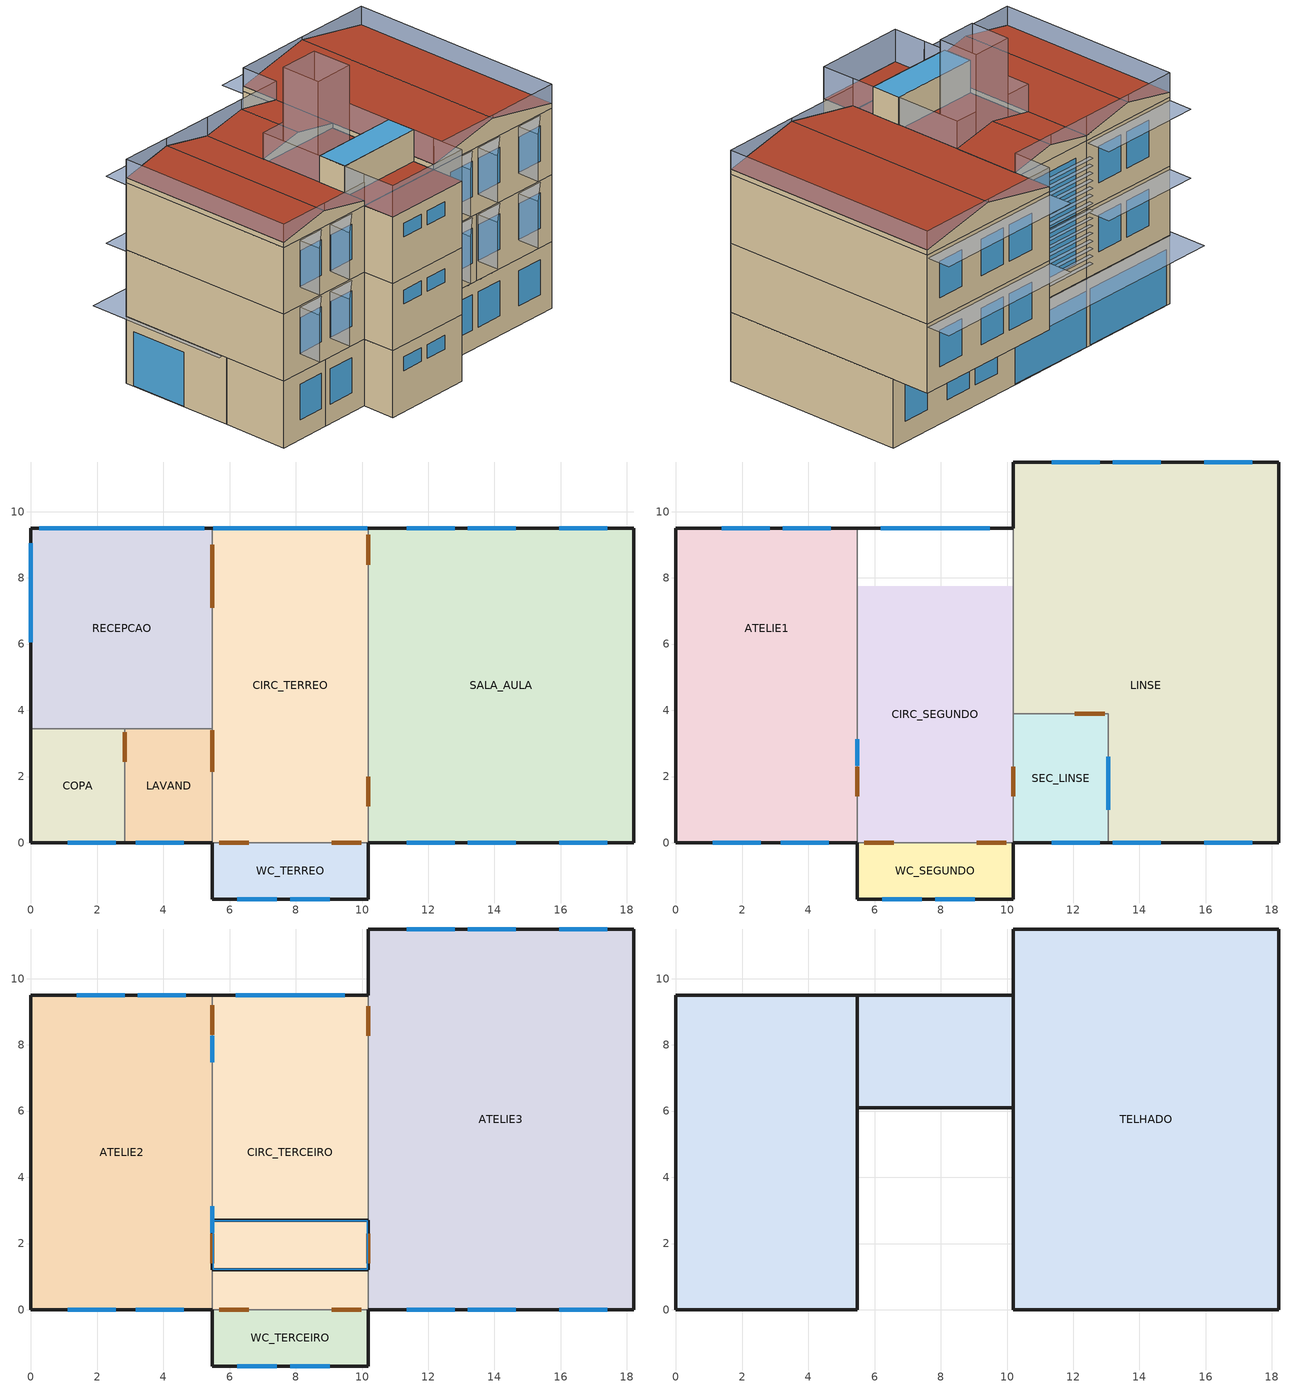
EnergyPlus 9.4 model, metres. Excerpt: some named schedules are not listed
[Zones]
COPA
 floor othersideconditionsmodel (Exterior Floor): 2.83,3.45 2.83,0 0,0 0,3.45 z0
 wall outside (Exterior Wall): 0,3.45 0,0 2.83,0 z0:3.4
 wall to LAVAND (Interior Wall): 2.83,0 2.83,3.45 z0:3.4
 wall to RECEPCAO (Interior Wall): 2.83,3.45 0,3.45 z0:3.4
 window (Exterior Window): 1.11,0 2.56,0 z1:2.8
 door inside (Interior Door): 2.83,2.44 2.83,3.34 z0:2.1
LAVAND
 floor othersideconditionsmodel (Exterior Floor): 5.48,3.45 5.48,0 2.83,0 2.83,3.45 z0
 wall outside (Exterior Wall): 2.83,0 5.48,0 z0:3.4
 wall to CIRC_TERREO (Interior Wall): 5.48,0 5.48,3.45 z0:3.4
 wall to RECEPCAO (Interior Wall): 5.48,3.45 2.83,3.45 z0:3.4
 window (Exterior Window): 3.16,0 4.61,0 z1:2.8
 door inside (Exterior Door): 5.48,2.14 5.48,3.39 z0:2.1
RECEPCAO
 floor othersideconditionsmodel (Exterior Floor): 5.48,9.5 5.48,3.45 0,3.45 0,9.5 z0
 wall outside (Exterior Wall): 5.48,9.5 0,9.5 0,3.45 z0:3.4
 wall to CIRC_TERREO (Interior Wall): 5.48,3.45 5.48,9.5 z0:3.4
 window (Exterior Window): 5.23,9.5 0.25,9.5 / 0,9.05 0,6.05 z0.02:2.78
 door inside (Interior Door): 5.48,7.1 5.48,9 z0:2.1
CIRC_TERREO
 floor othersideconditionsmodel (Exterior Floor): 10.18,9.5 10.18,0 5.48,0 5.48,9.5 z0
 wall outside (Exterior Wall): 10.18,9.5 5.48,9.5 z0:3.4
 wall to WC_TERREO (Interior Wall): 5.48,0 10.18,0 z0:3.4
 wall to SALA_AULA (Interior Wall): 10.18,0 10.18,9.5 z0:3.4
 window (Exterior Window): 10.16,9.5 5.5,9.5 z0.02:2.78
 door inside (Interior Door): 10.18,8.4 10.18,9.3 / 10.18,1.1 10.18,2 / 5.68,0 6.58,0 / 9.08,0 9.98,0 z0:2.1
SALA_AULA
 floor othersideconditionsmodel (Exterior Floor): 18.2,9.5 18.2,0 10.18,0 10.18,9.5 z0
 wall outside (Exterior Wall): 10.18,0 18.2,0 18.2,9.5 10.18,9.5 z0:3.4
 window (Exterior Window): 15.95,0 17.4,0 / 11.35,0 12.8,0 / 13.2,0 14.65,0 / 12.8,9.5 11.35,9.5 / 17.4,9.5 15.95,9.5 / 14.65,9.5 13.2,9.5 z1:2.8
WC_TERREO
 floor othersideconditionsmodel (Exterior Floor): 10.18,0 10.18,-1.7 5.48,-1.7 5.48,0 z0
 wall outside (Exterior Wall): 5.48,0 5.48,-1.7 10.18,-1.7 10.18,0 z0:3.4
 window (Exterior Window): 6.23,-1.7 7.43,-1.7 / 7.83,-1.7 9.03,-1.7 z2.1:2.8
ATELIE1
 floor to LAVAND (PISO_VINILICO): 5.48,3.45 5.48,0 2.83,0 2.83,3.45 z3.4
 floor to RECEPCAO (PISO_VINILICO): 5.48,9.5 5.48,3.45 0,3.45 0,9.5 z3.4
 floor to COPA (PISO_VINILICO): 2.83,3.45 2.83,0 0,0 0,3.45 z3.4
 wall outside (Exterior Wall): 5.48,9.5 0,9.5 0,0 5.48,0 z3.4:6.8
 wall to CIRC_SEGUNDO (Interior Wall): 5.48,0 5.48,9.5 z3.4:6.8
 window (Exterior Window): 1.11,0 2.56,0 / 3.16,0 4.61,0 / 2.83,9.5 1.38,9.5 / 4.68,9.5 3.23,9.5 z4.4:6.2
 window inside (Interior Window): 5.48,2.32 5.48,3.12 z3.44:5.5
 door inside (Interior Door): 5.48,1.4 5.48,2.3 z3.4:5.5
CIRC_SEGUNDO
 floor to CIRC_TERREO (Interior Floor): 10.18,7.75 10.18,0 5.48,0 5.48,7.75 z3.4
 wall outside (Exterior Wall): 10.18,9.5 5.48,9.5 z3.4:6.8
 wall to SEC_LINSE (Interior Wall): 10.18,0 10.18,3.9 z3.4:6.8
 wall to WC_SEGUNDO (Interior Wall): 5.48,0 10.18,0 z3.4:6.8
 wall to LINSE (Interior Wall): 10.18,3.9 10.18,9.5 z3.4:6.8
 window (Exterior Window): 9.48,9.5 6.18,9.5 z4.4:6.8
 door inside (Interior Door): 10.18,1.4 10.18,2.3 / 5.68,0 6.58,0 / 9.08,0 9.98,0 z3.4:5.5
WC_SEGUNDO
 floor to WC_TERREO (Interior Floor): 10.18,0 10.18,-1.7 5.48,-1.7 5.48,0 z3.4
 wall outside (Exterior Wall): 5.48,0 5.48,-1.7 10.18,-1.7 10.18,0 z3.4:6.8
 window (Exterior Window): 7.83,-1.7 9.03,-1.7 / 6.23,-1.7 7.43,-1.7 z5.5:6.2
SEC_LINSE
 floor to SALA_AULA (PISO_VINILICO): 13.06,3.9 13.06,0 10.18,0 10.18,3.9 z3.4
 wall outside (Exterior Wall): 10.18,0 13.06,0 z3.4:6.8
 wall to LINSE (PAREDE_GESSO): 13.06,0 13.06,3.9 10.18,3.9 z3.4:6.8
 window (Exterior Window): 11.35,0 12.8,0 z4.4:6.2
 window inside (Interior Window): 13.06,1 13.06,2.6 z4.4:5.5
 door inside (Interior Door): 12.95,3.9 12.05,3.9 z3.4:5.5
LINSE
 floor outside (Exterior Floor): 18.2,11.5 18.2,9.5 10.18,9.5 10.18,11.5 z3.4
 floor to SALA_AULA (PISO_VINILICO): 18.2,9.5 18.2,0 13.06,0 13.06,3.9 10.18,3.9 10.18,9.5 z3.4
 wall outside (Exterior Wall): 13.06,0 18.2,0 18.2,11.5 10.18,11.5 10.18,9.5 z3.4:6.8
 window (Exterior Window): 15.95,0 17.4,0 / 13.2,0 14.65,0 / 12.8,11.5 11.35,11.5 / 17.4,11.5 15.95,11.5 / 14.65,11.5 13.2,11.5 z4.4:6.2
ATELIE2
 floor to ATELIE1 (PISO_VINILICO): 5.48,9.5 5.48,0 0,0 0,9.5 z6.8
 wall outside (Exterior Wall): 5.48,9.5 0,9.5 0,0 5.48,0 z6.8:10.2
 wall to CIRC_TERCEIRO (Interior Wall): 5.48,0 5.48,9.5 z6.8:10.2
 window (Exterior Window): 3.16,0 4.61,0 / 1.11,0 2.56,0 / 4.68,9.5 3.23,9.5 / 2.83,9.5 1.38,9.5 z7.8:9.6
 window inside (Interior Window): 5.48,2.32 5.48,3.12 / 5.48,7.48 5.48,8.28 z6.82:8.9
 door inside (Interior Door): 5.48,1.4 5.48,2.3 / 5.48,8.3 5.48,9.2 z6.8:8.9
ATELIE3
 floor to LINSE (PISO_VINILICO): 18.2,11.5 18.2,0 13.06,0 13.06,3.9 10.18,3.9 10.18,11.5 z6.8
 floor to SEC_LINSE (PISO_VINILICO): 13.06,3.9 13.06,0 10.18,0 10.18,3.9 z6.8
 wall outside (Exterior Wall): 10.18,0 18.2,0 18.2,11.5 10.18,11.5 10.18,9.5 z6.8:10.2
 wall to CIRC_TERCEIRO (Interior Wall): 10.18,9.5 10.18,0 z6.8:10.2
 window (Exterior Window): 15.95,0 17.4,0 / 11.35,0 12.8,0 / 13.2,0 14.65,0 / 12.8,11.5 11.35,11.5 / 17.4,11.5 15.95,11.5 / 14.65,11.5 13.2,11.5 z7.8:9.6
 door inside (Interior Door): 10.18,2.3 10.18,1.4 / 10.18,9.17 10.18,8.27 z6.8:8.9
CIRC_TERCEIRO
 floor to CIRC_SEGUNDO (Interior Floor): 10.18,9.5 10.18,0 5.48,0 5.48,9.5 z6.8
 wall outside (Exterior Wall): 10.18,9.5 5.48,9.5 z6.8:10.2; 10.18,1.2 10.18,2.7 / 5.48,2.7 5.48,1.2 z10.45:11.8; 10.18,2.7 5.48,2.7 / 5.48,1.2 10.18,1.2 z10.2:11.8; 5.48,2.7 5.48,1.2 / 10.18,1.2 10.18,2.7 z10.2:10.45
 wall to WC_TERCEIRO (Interior Wall): 5.48,0 10.18,0 z6.8:10.2
 window (Exterior Window): 9.48,9.5 6.18,9.5 z6.82:9.6
 door inside (Interior Door): 5.68,0 6.58,0 / 9.08,0 9.98,0 z6.8:8.9
 roof outside (LAJE_COBERTURA): 5.48,1.2 5.48,0 10.18,0 10.18,1.2 z10.2; 5.48,6.1 5.48,2.7 10.18,2.7 10.18,6.1 z10.2
 roof outside (Exterior Roof): 5.48,2.7 5.48,1.2 10.18,1.2 10.18,2.7 z11.8
 skylight (Exterior Window): 5.5,2.68 5.5,1.22 10.16,1.22 10.16,2.68 z11.8
WC_TERCEIRO
 floor to WC_SEGUNDO (Interior Floor): 10.18,0 10.18,-1.7 5.48,-1.7 5.48,0 z6.8
 wall outside (Exterior Wall): 5.48,0 5.48,-1.7 10.18,-1.7 10.18,0 z6.8:10.2
 window (Exterior Window): 6.23,-1.7 7.43,-1.7 / 7.83,-1.7 9.03,-1.7 z8.9:9.6
 roof outside (LAJE_COBERTURA): 5.48,0 5.48,-1.7 10.18,-1.7 10.18,0 z10.2
TELHADO
 floor to ATELIE2 (BASE_COBERTURA): 5.48,9.5 5.48,0 0,0 0,9.5 z10.2
 floor to CIRC_TERCEIRO (BASE_COBERTURA): 10.18,9.5 10.18,6.1 5.48,6.1 5.48,9.5 z10.2
 floor to ATELIE3 (BASE_COBERTURA): 18.2,11.5 18.2,0 10.18,0 10.18,11.5 z10.2
 wall outside (Exterior Wall): 0,9.5 0,0 / 5.48,0 5.48,6.1 5.48,9.5 / 10.18,6.1 10.18,9.5 / 10.18,6.1 10.18,0 / 10.18,11.5 10.18,9.5 / 18.2,0 18.2,11.5 z10.2:10.45; 5.48,9.5,10.45 5.48,9.5,10.2 0,9.5,10.2 0,9.5,10.45 2.74,9.5,11.01; 0,0,10.45 0,0,10.2 5.48,0,10.2 5.48,0,10.45 2.74,0,11.01; 10.18,9.5,10.45 10.18,9.5,10.2 5.48,9.5,10.2 5.48,9.5,10.45 7.83,9.5,10.9; 5.48,6.1,10.45 5.48,6.1,10.2 10.18,6.1,10.2 10.18,6.1,10.45 7.83,6.1,10.9; 18.2,11.5,10.45 18.2,11.5,10.2 10.18,11.5,10.2 10.18,11.5,10.45 14.19,11.5,11.25; 10.18,0,10.45 10.18,0,10.2 18.2,0,10.2 18.2,0,10.45 14.19,0,11.25
 roof outside (Exterior Roof): 2.74,9.5,11.01 0,9.5,10.45 0,0,10.45 2.74,0,11.01; 2.74,0,11.01 5.48,0,10.45 5.48,9.5,10.45 2.74,9.5,11.01; 7.83,9.5,10.9 5.48,9.5,10.45 5.48,6.1,10.45 7.83,6.1,10.9; 7.83,6.1,10.9 10.18,6.1,10.45 10.18,9.5,10.45 7.83,9.5,10.9; 14.19,11.5,11.25 10.18,11.5,10.45 10.18,0,10.45 14.19,0,11.25; 14.19,0,11.25 18.2,0,10.45 18.2,11.5,10.45 14.19,11.5,11.25
shading: 0,9.5 0,0 / 10.18,11.5 10.18,9.5 / 18.2,0 18.2,11.5 z10.45:11.4; 5.48,0 5.48,-1.7 / 5.48,-1.7 10.18,-1.7 / 10.18,-1.7 10.18,0 z10.2:11.8; 8.93,4 8.93,6.1 / 8.93,6.1 6.83,6.1 / 6.83,6.1 6.83,4 / 6.83,4 8.93,4 z10.2:14.6; 5.48,6.1 5.48,2.7 / 10.18,2.7 10.18,6.1 / 10.18,0 10.18,1.2 / 5.48,1.2 5.48,0 z10.45:11.8; 3.11,0 3.11,-1.2 / 1.06,0 1.06,-1.2 / 15.9,0 15.9,-1.2 / 13.15,0 13.15,-1.2 / 11.3,0 11.3,-1.2 z4.4:6.77; 1.06,0 1.06,-1.2 / 3.11,0 3.11,-1.2 / 13.15,0 13.15,-1.2 / 11.3,0 11.3,-1.2 / 15.9,0 15.9,-1.2 z7.8:10.17; 10.18,9.5,11.4 10.18,9.5,10.45 7.83,9.5,10.9 7.83,9.5,11.4; 18.2,11.5,11.4 18.2,11.5,10.45 14.19,11.5,11.25 14.19,11.5,11.4; 10.18,0,11.4 10.18,0,10.45 14.19,0,11.25 14.19,0,11.4; 6.83,6.1,11.8 6.83,6.1,10.71 5.48,6.1,10.45 5.48,6.1,11.8; 10.18,6.1,11.8 10.18,6.1,10.45 8.93,6.1,10.69 8.93,6.1,11.8; 0,0,11.4 0,0,10.45 2.74,0,11.01 2.74,0,11.4; 10.18,12.76 10.18,11.5 18.2,11.5 18.2,12.76 z6.67; 10.18,12.76 10.18,11.5 18.2,11.5 18.2,12.76 z10.07; 0.05,10.76 0.05,9.5 5.45,9.5 5.45,10.76 z6.67; 0.05,10.76 0.05,9.5 5.45,9.5 5.45,10.76 z10.07; 3.11,0 3.11,-1.2 4.61,0 z6.77; 1.06,0 1.06,-1.2 2.56,0 z6.77; 1.06,0 1.06,-1.2 2.56,0 z10.17; 3.11,0 3.11,-1.2 4.61,0 z10.17; 13.15,0 13.15,-1.2 14.65,0 z10.17; 11.3,0 11.3,-1.2 12.8,0 z10.17; 15.9,0 15.9,-1.2 17.4,0 z10.17; 15.9,0 15.9,-1.2 17.4,0 z6.77; 13.15,0 13.15,-1.2 14.65,0 z6.77; 11.3,0 11.3,-1.2 12.8,0 z6.77; 5.68,10.05 5.68,9.85 9.98,9.85 9.98,10.05 z4.4; 5.68,10.05 5.68,9.85 9.98,9.85 9.98,10.05 z7.74; 5.68,10.05 5.68,9.85 9.98,9.85 9.98,10.05 z4.77; 5.68,10.05 5.68,9.85 9.98,9.85 9.98,10.05 z6.63; 5.68,10.05 5.68,9.85 9.98,9.85 9.98,10.05 z7.37; 5.68,10.05 5.68,9.85 9.98,9.85 9.98,10.05 z7; 5.68,10.05 5.68,9.85 9.98,9.85 9.98,10.05 z6.26; 5.68,10.05 5.68,9.85 9.98,9.85 9.98,10.05 z5.51; 5.68,10.05 5.68,9.85 9.98,9.85 9.98,10.05 z8.11; 5.68,10.05 5.68,9.85 9.98,9.85 9.98,10.05 z5.14; 5.68,10.05 5.68,9.85 9.98,9.85 9.98,10.05 z5.89; 5.68,10.05 5.68,9.85 9.98,9.85 9.98,10.05 z9.6; 5.68,10.05 5.68,9.85 9.98,9.85 9.98,10.05 z8.86; 5.68,10.05 5.68,9.85 9.98,9.85 9.98,10.05 z9.23; 5.68,10.05 5.68,9.85 9.98,9.85 9.98,10.05 z8.49; 5.48,9.5,11.4 5.48,9.5,10.45 2.74,9.5,11.01 2.74,9.5,11.4; 14.19,11.5,11.4 14.19,11.5,11.25 10.18,11.5,10.45 10.18,11.5,11.4; 14.19,0,11.4 14.19,0,11.25 18.2,0,10.45 18.2,0,11.4; 2.74,0,11.4 2.74,0,11.01 5.48,0,10.45 5.48,0,11.4; 2.74,9.5,11.4 2.74,9.5,11.01 0,9.5,10.45 0,9.5,11.4; 7.83,9.5,11.4 7.83,9.5,10.9 5.48,9.5,10.45 5.48,9.5,11.4; -0.23,11.3 -0.23,3.7 0,3.7 0,9.5 10.18,9.5 10.18,11.3 z3.4
[Building]
FAUrb PTHP: North Axis=21; Terrain=City; Loads Convergence Tolerance Value=0.04; Temperature Convergence Tolerance Value=0.4; Solar Distribution=FullInteriorAndExterior; Maximum Number of Warmup Days=25
[Site:Location]
RS_Pelotas: Latitude=-31.52; Longitude=-52.21; Time Zone=-3; Elevation=17
[SizingPeriod:DesignDay] Day of Month=21; Daily DryBulb Temperature Range=10.2; DryBulb Temperature Range Modifier Type=DefaultMultipliers; Humidity Condition Type=DewPoint; Barometric Pressure=84930; Rain Indicator=No; Snow Indicator=No; Daylight Saving Time Indicator=No; Solar Model Indicator=ASHRAEClearSky; Begin Environment Reset Mode=FullResetAtBeginEnvironment
Name | Month | Day Type | Maximum DryBulb Temperature | Wetbulb or DewPoint at Maximum DryBulb | Wind Speed | Wind Direction | Sky Clearness
Camaqua_Inverno | 7 | WinterDesignDay | 3.1 | 3.1 | 0.5 | 90 | 0
Camaqua_Verao | 1 | SummerDesignDay | 28.6 | 21 | 3.9 | 0 | 1
[Site:GroundTemperature:Undisturbed:FiniteDifference]
FiniteDiff: 1, 1250, 1200, 30, 50, 0.4
[Site:GroundDomain:Slab]
GROUNDOMAIN: 10, 1, 5, 1.5, 2800, 850, 30, 50, Site:GroundTemperature:Undisturbed:FiniteDifference, FiniteDiff, 0.4, GroundCoupledOSCM, OnGrade, No, Full, No, Hourly, 1.6, 6
[Material] Thermal Absorptance=0.9; Visible Absorptance=0.7
Name | Roughness | Thickness | Conductivity | Density | Specific Heat | Solar Absorptance
LAJE_CONCRETO | MediumRough | 0.1 | 1.75 | 2400 | 1000 | 0.7
MADEIRA | MediumRough | 0.03 | 0.15 | 500 | 2300 | 0.7
PISO_PORCELANATO | MediumRough | 0.015 | 1.05 | 2000 | 920 | 0.7
TELHA_ALUMINIO | MediumRough | 0.001 | 230 | 2700 | 880 | 0.7
LA_DE_ROCHA_50mm | MediumSmooth | 0.05 | 0.045 | 50 | 750 | 0.7
REBOCO | MediumSmooth | 0.025 | 1.15 | 2000 | 1000 | 0.5
GESSO_ACARTONADO | MediumRough | 0.0125 | 0.35 | 1000 | 840 | 0.3
CONTRAPISO | MediumRough | 0.035 | 1.75 | 2400 | 1000 | 0.7
PISO_VIN | MediumRough | 0.01 | 0.4 | 900 | 100 | 0.7
Tijolo_equivalente 14 | MediumRough | 0.0184 | 0.9 | 1807 | 920 | 0.7
Tijolo_equivalente 25 | MediumRough | 0.2068 | 0.9 | 348 | 920 | 0.7
LA_DE_ROCHA_75mm | MediumRough | 0.075 | 0.045 | 200 | 750 | 0.7
LA_DE_ROCHA_30mm | MediumSmooth | 0.03 | 0.045 | 200 | 750 | 0.7
[WindowMaterial:Glazing]
vidro6mm: Optical Data Type=SpectralAverage; Thickness=0.006; Solar Transmittance at Normal Incidence=0.27; Front Side Solar Reflectance at Normal Incidence=0.2; Back Side Solar Reflectance at Normal Incidence=0.305; Visible Transmittance at Normal Incidence=0.401; Front Side Visible Reflectance at Normal Incidence=0.229; Back Side Visible Reflectance at Normal Incidence=0.111; Infrared Transmittance at Normal Incidence=0; Front Side Infrared Hemispherical Emissivity=0.84; Back Side Infrared Hemispherical Emissivity=0.84; Conductivity=1
[WindowMaterial:Gas]
Air 4mm: Gas Type=Air; Thickness=0.004
[Construction]
Exterior Floor; LAJE_COBERTURA: LAJE_CONCRETO, CONTRAPISO, PISO_PORCELANATO
Interior Floor: PISO_PORCELANATO, CONTRAPISO, LAJE_CONCRETO
Exterior Wall: REBOCO, Tijolo_equivalente 25, LA_DE_ROCHA_30mm, Tijolo_equivalente 25, REBOCO
Interior Wall: REBOCO, Tijolo_equivalente 14, REBOCO
Exterior Roof: TELHA_ALUMINIO
Exterior Window: vidro6mm, Air 4mm, vidro6mm
Interior Window: vidro6mm
Exterior Door; Interior Door: MADEIRA
PAREDE_GESSO: GESSO_ACARTONADO, LA_DE_ROCHA_75mm, GESSO_ACARTONADO
PISO_VINILICO: PISO_VIN, CONTRAPISO, LAJE_CONCRETO
BASE_COBERTURA: LAJE_CONCRETO, LA_DE_ROCHA_50mm
[Zone] Multiplier=1
Name | Floor Area
COPA | 9.76
LAVAND | 5.57
RECEPCAO | 33.15
CIRC_TERREO; CIRC_SEGUNDO; CIRC_TERCEIRO | 44.65
SALA_AULA | 76.19
WC_TERREO | 7.99
ATELIE1; ATELIE2 | 52.06
WC_SEGUNDO; SEC_LINSE; LINSE; WC_TERCEIRO | 0
ATELIE3 | 92.23
TELHADO | 160.27
[SurfaceProperty:OtherSideConditionsModel]
GroundCoupledOSCM: Type of Modeling=GroundCoupledSurface
[People] Number of People Schedule=OCUPACAO; Number of People Calculation Method=People; Sensible Heat Fraction=autocalculate; Activity Level Schedule=METABOLISMO; Carbon Dioxide Generation Rate=3.82e-08; Enable ASHRAE 55 Comfort Warnings=No; Mean Radiant Temperature Calculation Type=ZoneAveraged; Work Efficiency Schedule=WORK_EF; Clothing Insulation Calculation Method=ClothingInsulationSchedule; Thermal Comfort Model 1 Type=Fanger; Thermal Comfort Model 2 Type=AdaptiveASH55
Name | Zone or ZoneList | Number of People | Fraction Radiant | Clothing Insulation Schedule | Air Velocity Schedule
People_sala_aula | SALA_AULA | 29 | 0.5 | CLO_SALA_AULA | VEL_SALA_AULA
People_recepcao | RECEPCAO | 13 | 0.5 | CLO_RECEPCAO | VEL_RECEPCAO
People_atelie1 | ATELIE1 | 23 | 0.5 | CLO_ATELIE1 | VEL_ATELIE1
People_sec_linse | SEC_LINSE | 1 | 0.5 | CLO_SEC_LINSE | VEL_SEC_LINSE
People_linse | LINSE | 12 | 0.5 | CLO_LINSE | VEL_LINSE
People_atelie2 | ATELIE2 | 21 | 0.3 | CLO_ATELIE2 | VEL_ATELIE2
People_atelie3 | ATELIE3 | 29 | 0.5 | CLO_ATELIE3 | VEL_ATELIE3
[Lights] Schedule=OCUPACAO; Design Level Calculation Method=Watts/Area; Return Air Fraction=0; Fraction Radiant=0.72; Fraction Visible=0.18; Fraction Replaceable=1; EndUse Subcategory=General; Return Air Fraction Calculated from Plenum Temperature=No
Name | Zone or ZoneList | Watts per Zone Floor Area
iluminacao_recepcao | RECEPCAO | 6.44
iluminacao_circulacao_terreo | CIRC_TERREO | 6.63
iluminacao_sala_aula | SALA_AULA | 8.31
iluminacao_atelie1 | ATELIE1 | 9.23
iluminacao_circ_segundo | CIRC_SEGUNDO | 5.22
iluminacao_sec_linse | SEC_LINSE | 8.06
iluminacao_linse | LINSE | 7.76
iluminacao_atelie_2 | ATELIE2 | 9.23
iluminacao_circ_terceiro | CIRC_TERCEIRO | 6.88
iluminacao_atelie3 | ATELIE3 | 8.5
[ElectricEquipment] Design Level Calculation Method=EquipmentLevel; Design Level=27; EndUse Subcategory=Ventilador
Name | Zone or ZoneList | Schedule
VENTILADOR_SALA_AULA | SALA_AULA | VENT_SALA_AULA
VENTILADOR_SEC_LINSE | SEC_LINSE | VENT_SEC_LINSE
VENTILADOR_LINSE | LINSE | VENT_LINSE
VENTILADOR_ATELIE1 | ATELIE1 | VENT_ATELIE1
VENTILADOR_ATELIE2 | ATELIE2 | VENT_ATELIE2
VENTILADOR_ATELIE3 | ATELIE3 | VENT_ATELIE3
VENTILADOR_RECEPCAO | RECEPCAO | VENT_RECEPCAO
[HVACTemplate:Thermostat]
Name | Heating Setpoint Schedule | Cooling Setpoint Schedule
THERMOSTAT_SALA_AULA | TEMP_HEAT_AC_SALA_AULA | TEMP_COOL_AC_SALA_AULA
THERMOSTAT_RECEPCAO | TEMP_HEAT_AC_RECEPCAO | TEMP_COOL_AC_RECEPCAO
THERMOSTAT_ATELIE1 | TEMP_HEAT_AC_ATELIE1 | TEMP_COOL_AC_ATELIE1
THERMOSTAT_ATELIE2 | TEMP_HEAT_AC_ATELIE2 | TEMP_COOL_AC_ATELIE2
THERMOSTAT_ATELIE3 | TEMP_HEAT_AC_ATELIE3 | TEMP_COOL_AC_ATELIE3
THERMOSTAT_SEC_LINSE | TEMP_HEAT_AC_SEC_LINSE | TEMP_COOL_AC_SEC_LINSE
THERMOSTAT_LINSE | TEMP_HEAT_AC_LINSE | TEMP_COOL_AC_LINSE
[HVACTemplate:Zone:PTHP] No Load Supply Air Flow Rate=0; Outdoor Air Method=DetailedSpecification; Supply Fan Placement=DrawThrough; Supply Fan Total Efficiency=0.7; Supply Fan Delta Pressure=75; Supply Fan Motor Efficiency=0.9; Cooling Coil Type=SingleSpeedDX; Cooling Coil Gross Rated Total Capacity=autosize; Cooling Coil Gross Rated Sensible Heat Ratio=autosize; Cooling Coil Gross Rated COP=3.24; Heat Pump Heating Coil Type=SingleSpeedDXHeatPump; Heat Pump Heating Coil Gross Rated Capacity=autosize; Heat Pump Heating Coil Gross Rated COP=3.24; Heat Pump Heating Minimum Outdoor DryBulb Temperature=-8; Heat Pump Defrost Maximum Outdoor DryBulb Temperature=5; Heat Pump Defrost Strategy=ReverseCycle; Heat Pump Defrost Control=Timed; Heat Pump Defrost Time Period Fraction=0.058333; Supplemental Heating Coil Type=Electric; Supplemental Heating Coil Capacity=autosize; Supplemental Heating Coil Maximum Outdoor DryBulb Temperature=21; Supplemental Gas Heating Coil Efficiency=0.8; Zone Cooling Design Supply Air Temperature Input Method=SupplyAirTemperature; Zone Cooling Design Supply Air Temperature=14; Zone Cooling Design Supply Air Temperature Difference=11.11; Zone Heating Design Supply Air Temperature Input Method=SupplyAirTemperature; Zone Heating Design Supply Air Temperature=50; Zone Heating Design Supply Air Temperature Difference=30; Baseboard Heating Type=None; Baseboard Heating Capacity=autosize; Capacity Control Method=None
Name | Template Thermostat | Cooling Supply Air Flow Rate | Heating Supply Air Flow Rate | System Availability Schedule | Dedicated Outdoor Air System
RECEPCAO | THERMOSTAT_RECEPCAO | 0.596 | 0.596 | AC_RECEPCAO | DOAS_RECEPCAO
SALA_AULA | THERMOSTAT_SALA_AULA | 0.586 | 0.586 | AC_SALA_AULA | DOAS_SALA_AULA
LINSE | THERMOSTAT_LINSE | 0.786 | 0.786 | AC_LINSE | DOAS_LINSE
SEC_LINSE | THERMOSTAT_SEC_LINSE | 0.182 | 0.182 | AC_SEC_LINSE | DOAS_SEC_LINSE
ATELIE1 | THERMOSTAT_ATELIE1 | 0.596 | 0.596 | AC_ATELIE1 | DOAS_ATELIE1
ATELIE2 | THERMOSTAT_ATELIE2 | 0.596 | 0.596 | AC_ATELIE2 | DOAS_ATELIE2
ATELIE3 | THERMOSTAT_ATELIE3 | 0.864 | 0.864 | AC_ATELIE3 | DOAS_ATELIE3
[HVACTemplate:System:DedicatedOutdoorAir] Air Outlet Type=DirectIntoZone; Supply Fan Total Efficiency=0.7; Supply Fan Delta Pressure=1000; Supply Fan Motor Efficiency=0.9; Supply Fan Motor in Air Stream Fraction=1; Supply Fan Placement=DrawThrough; Cooling Coil Type=None; Cooling Coil Availability Schedule=Always Off; Cooling Coil Setpoint Control Type=Scheduled; Cooling Coil Design Setpoint=12.8; Cooling Coil Setpoint at Outdoor DryBulb Low=15.6; Cooling Coil Reset Outdoor DryBulb Low=15.6; Cooling Coil Setpoint at Outdoor DryBulb High=12.8; Cooling Coil Reset Outdoor DryBulb High=23.3; DX Cooling Coil Gross Rated Total Capacity=autosize; DX Cooling Coil Gross Rated Sensible Heat Ratio=autosize; DX Cooling Coil Gross Rated COP=3; Heating Coil Type=None; Heating Coil Availability Schedule=Always Off; Heating Coil Setpoint Control Type=Scheduled; Heating Coil Design Setpoint=12.2; Heating Coil Setpoint at Outdoor DryBulb Low=15; Heating Coil Reset Outdoor DryBulb Low=7.8; Heating Coil Setpoint at Outdoor DryBulb High=12.2; Heating Coil Reset Outdoor DryBulb High=12.2; Gas Heating Coil Efficiency=0.8; Heat Recovery Type=Sensible; Heat Recovery Sensible Effectiveness=0.65; Heat Recovery Latent Effectiveness=0.65; Heat Recovery Heat Exchanger Type=Plate; Heat Recovery Frost Control Type=None; Dehumidification Control Type=None; Dehumidification Setpoint=0.00924; Humidifier Type=None; Humidifier Rated Capacity=1e-06; Humidifier Rated Electric Power=autosize; Humidifier Constant Setpoint=0.003
Name | System Availability Schedule | Supply Fan Flow Rate
DOAS_RECEPCAO | DOAS_STATUS_RECEPCAO | 0.0975
DOAS_SALA_AULA | DOAS_STATUS_SALA_AULA | 0.2175
DOAS_SEC_LINSE | DOAS_STATUS_SEC_LINSE | 0.0075
DOAS_LINSE | DOAS_STATUS_LINSE | 0.09
DOAS_ATELIE1 | DOAS_STATUS_ATELIE1 | 0.1725
DOAS_ATELIE2 | DOAS_STATUS_ATELIE2 | 0.1575
DOAS_ATELIE3 | DOAS_STATUS_ATELIE3 | 0.2175
[Schedule:Compact]
OCUPACAO: Through: 12/31, For: Weekdays, Until: 8:00, 0, Until: 12:00, 1, Until: 13:30, 0, Until: 17:30, 1, Until: 19:00, 0, Until: 22:00, 1, Until: 24:00, 0, For: Weekends Holidays, Until: 24:00, 0, For: AllOtherDays, Until: 24:00, 0
[Schedule:Constant]
Name | Hourly Value
CLO_SALA_AULA; CLO_ATELIE1; CLO_ATELIE2; CLO_ATELIE3; CLO_RECEPCAO; CLO_LINSE; CLO_SEC_LINSE | 0.7
METABOLISMO | 125.496
WORK_EF; Always Off; VENT_SALA_AULA; VEL_SALA_AULA; AC_SALA_AULA; DOAS_STATUS_SALA_AULA; VENT_RECEPCAO; VEL_RECEPCAO; AC_RECEPCAO; DOAS_STATUS_RECEPCAO; VENT_ATELIE1; VEL_ATELIE1; AC_ATELIE1; DOAS_STATUS_ATELIE1; VENT_ATELIE2; VEL_ATELIE2; AC_ATELIE2; DOAS_STATUS_ATELIE2; VENT_ATELIE3; VEL_ATELIE3; AC_ATELIE3; DOAS_STATUS_ATELIE3; VENT_LINSE; VEL_LINSE; AC_LINSE; DOAS_STATUS_LINSE; VENT_SEC_LINSE; VEL_SEC_LINSE; AC_SEC_LINSE; DOAS_STATUS_SEC_LINSE | 0
TEMP_COOL_AC_SALA_AULA; TEMP_COOL_AC_RECEPCAO; TEMP_COOL_AC_ATELIE1; TEMP_COOL_AC_ATELIE2; TEMP_COOL_AC_ATELIE3; TEMP_COOL_AC_LINSE; TEMP_COOL_AC_SEC_LINSE | 24
TEMP_HEAT_AC_SALA_AULA; TEMP_HEAT_AC_RECEPCAO; TEMP_HEAT_AC_ATELIE1; TEMP_HEAT_AC_ATELIE2; TEMP_HEAT_AC_ATELIE3; TEMP_HEAT_AC_LINSE; TEMP_HEAT_AC_SEC_LINSE | 22
[AirflowNetwork:SimulationControl]
controle: AirflowNetwork Control=MultizoneWithoutDistribution; Wind Pressure Coefficient Type=SurfaceAverageCalculation; Height Selection for Local Wind Pressure Calculation=OpeningHeight; Building Type=LowRise; Maximum Number of Iterations=500; Initialization Type=ZeroNodePressures; Relative Airflow Convergence Tolerance=0.0001; Absolute Airflow Convergence Tolerance=1e-06; Convergence Acceleration Limit=-0.5; Azimuth Angle of Long Axis of Building=90; Ratio of Building Width Along Short Axis to Width Along Long Axis=1; Height Dependence of External Node Temperature=No; Solver=SkylineLU
[AirflowNetwork:MultiZone:Zone] Ventilation Control Mode=Constant; Minimum Venting Open Factor=1; Indoor and Outdoor Temperature Difference Lower Limit For Maximum Venting Open Factor=0; Indoor and Outdoor Temperature Difference Upper Limit for Minimum Venting Open Factor=5; Indoor and Outdoor Enthalpy Difference Upper Limit for Minimum Venting Open Factor=300000; Single Sided Wind Pressure Coefficient Algorithm=Standard; Facade Width=10
Name | Venting Availability Schedule
RECEPCAO | JANELA_RECEPCAO
SALA_AULA | JANELA_SALA_AULA
ATELIE1 | JANELA_ATELIE1
SEC_LINSE | JANELA_SEC_LINSE
LINSE | JANELA_LINSE
ATELIE2 | JANELA_ATELIE2
ATELIE3 | JANELA_ATELIE3
CIRC_TERREO; CIRC_SEGUNDO; CIRC_TERCEIRO; COPA; LAVAND; WC_TERREO; WC_SEGUNDO; WC_TERCEIRO | Always On
[AirflowNetwork:MultiZone:Surface] Ventilation Control Mode=ZoneLevel; Indoor and Outdoor Temperature Difference Upper Limit for Minimum Venting Open Factor=100; Indoor and Outdoor Enthalpy Difference Upper Limit for Minimum Venting Open Factor=300000; Equivalent Rectangle Method=PolygonHeight; Equivalent Rectangle Aspect Ratio=1
Name | Leakage Component | WindowDoor Opening Factor or Crack Factor | Minimum Venting Open Factor
E2840D; B61F25; 75C1D6; 35A49D; A3CF89; 376867; 376867; 293B6D; AEFE49; E66515; 1414E6; 8A3482; 90BBCD; EF66B0; 1332F6; E720DF; F613F5; B35E8B; 3F9546; B2CAC4; ED2A4B; DB2D76; 5008A5; 462AAC; F27244; 90BF93; 4F323B; 7C6DB3; 6E4961 | infiltracao | 1 | 1
ACF3B0; A59CF8; D26B85; FE46D6; 8BADDE | infiltracao | 0.5
8E0395; A2EFAD; 116D4A; 528008; 7EBBF1; 86A0FD; 46E299; 13001B; 4B749A; 734858; C2CF3F; 300690; AED7A2; 8AD845; 3FCAA7; 5C6139; 918FD5; DA4CBD; 677AE7; FFD00B; 951054; 7F456C; DB263D; 707B88; 3ACDAF; 27A3E0; B8A186; CA0403; 572811; 4C57E3; E5B8D3; BAB2D7; BB50DC; 30CEDE | INFILTR_PORTA | 1 | 1
[AirflowNetwork:MultiZone:Component:SimpleOpening] Air Mass Flow Exponent When Opening is Closed=0.66; Minimum Density Difference for TwoWay Flow=0.0001; Discharge Coefficient=0.6
Name | Air Mass Flow Coefficient When Opening is Closed
INFILTR_PORTA | 0.00187
INFILTR_JANELA; infiltracao | 0.00054
